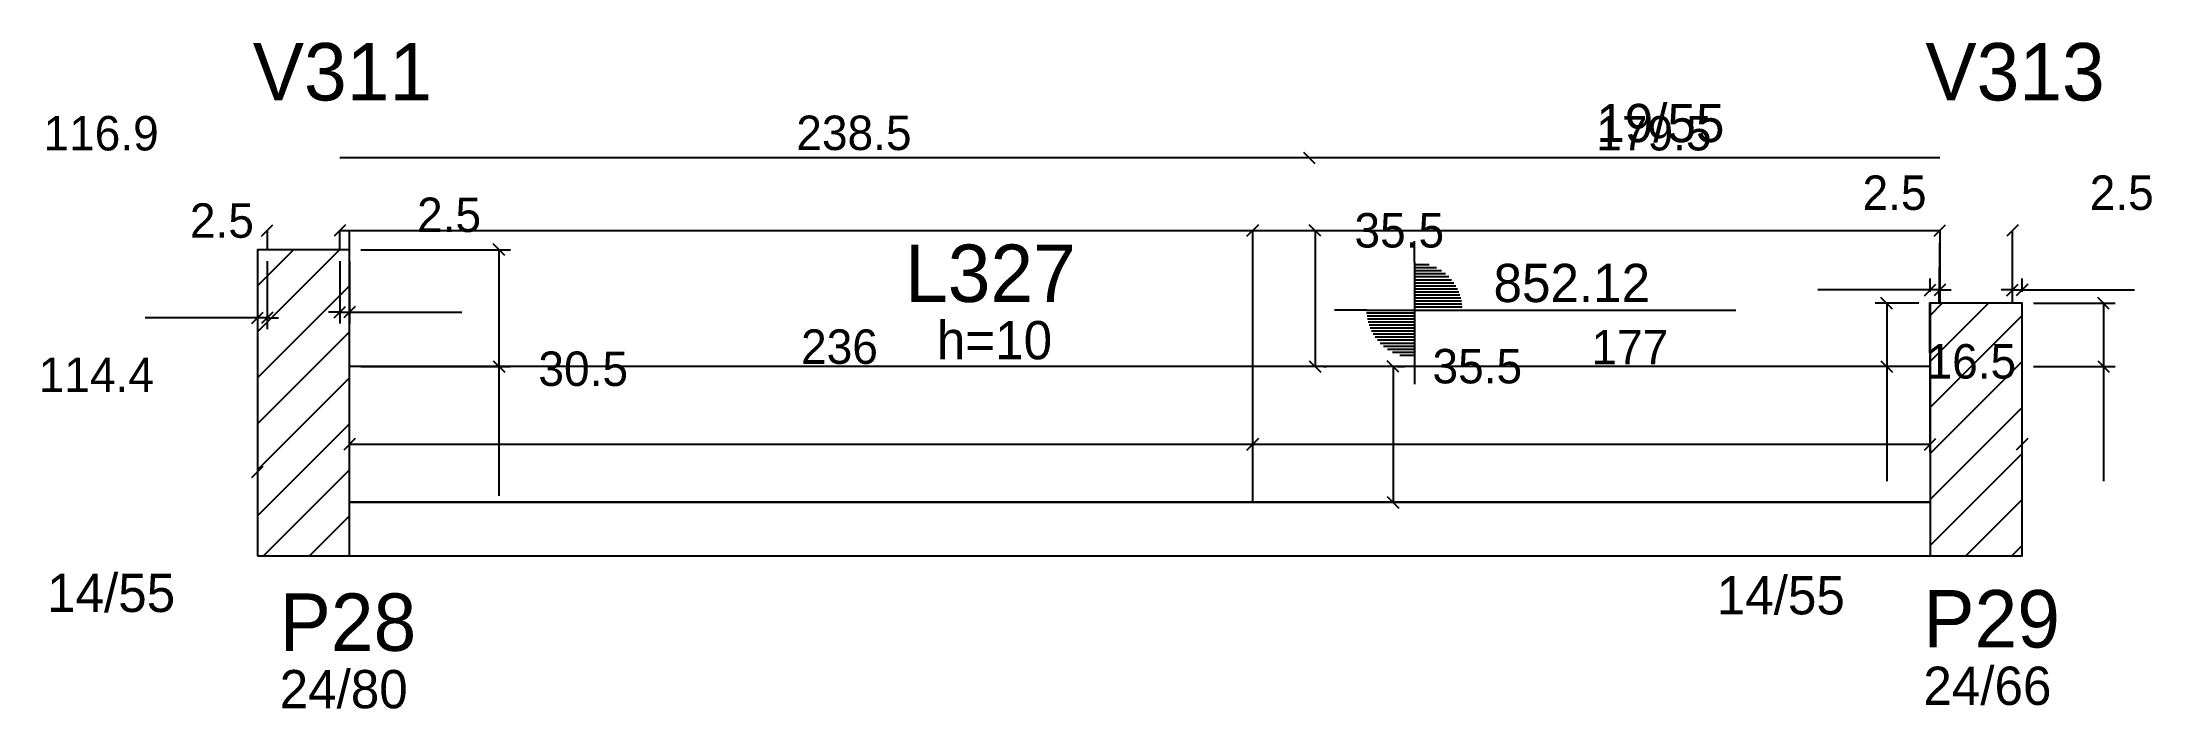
# Model space of a CAD drawing. Header units: metres. Extents: x 3089 to 3640, y 1524 to 1698.
import ezdxf

# ---------------------------------------------------------------- set-up
doc = ezdxf.new("R2010")
doc.units = ezdxf.units.M

msp = doc.modelspace()

# ---------------------------------------------------------------- linework, layer by layer
at = {"layer": '3', "color": 3}
for p, q in [((3145.57, 1634.53), (3154.97, 1643.94)), ((3145.57, 1622.51), (3166.99, 1643.94)), ((3447.83, 1640.68), (3447.83, 1646.19)), ((3447.83, 1640.68), (3447.83, 1615.68)), ((3447.83, 1640.08), (3451.68, 1640.08)), ((3447.83, 1639.28), (3453.58, 1639.28)), ((3447.83, 1638.49), (3454.9, 1638.49)), ((3447.83, 1637.7), (3455.94, 1637.7)), ((3145.57, 1610.49), (3169.57, 1634.49)), ((3447.83, 1636.91), (3456.78, 1636.91)), ((3447.83, 1636.11), (3457.49, 1636.11)), ((3447.83, 1635.32), (3458.09, 1635.32)), ((3447.83, 1634.53), (3458.6, 1634.53)), ((3447.83, 1633.73), (3459.03, 1633.73)), ((3447.83, 1632.94), (3459.39, 1632.94)), ((3447.83, 1632.15), (3459.68, 1632.15)), ((3435.33, 1628.18), (3426.9, 1628.18)), ((3435.33, 1628.18), (3460.33, 1628.18)), ((3447.83, 1627.39), (3435.33, 1627.39)), ((3447.83, 1626.6), (3435.43, 1626.6)), ((3447.83, 1631.36), (3459.92, 1631.36)), ((3447.83, 1630.56), (3460.1, 1630.56)), ((3447.83, 1629.77), (3460.23, 1629.77)), ((3447.83, 1628.98), (3460.33, 1628.98)), ((3460.33, 1628.18), (3531.75, 1628.18)), ((3582.57, 1614.74), (3597.76, 1629.94)), ((3582.57, 1626.76), (3585.74, 1629.94)), ((3582.57, 1602.72), (3606.57, 1626.72)), ((3145.57, 1598.47), (3169.57, 1622.47)), ((3447.83, 1625.81), (3435.56, 1625.81)), ((3447.83, 1625.01), (3435.74, 1625.01)), ((3447.83, 1624.22), (3435.97, 1624.22)), ((3447.83, 1623.43), (3436.27, 1623.43)), ((3447.83, 1622.63), (3436.63, 1622.63)), ((3447.83, 1621.84), (3437.06, 1621.84)), ((3447.83, 1621.05), (3437.56, 1621.05)), ((3447.83, 1620.26), (3438.16, 1620.26)), ((3447.83, 1619.46), (3438.87, 1619.46)), ((3447.83, 1618.67), (3439.72, 1618.67)), ((3447.83, 1617.88), (3440.76, 1617.88)), ((3447.83, 1617.08), (3442.08, 1617.08)), ((3447.83, 1616.29), (3443.98, 1616.29)), ((3447.83, 1615.68), (3447.83, 1608.82)), ((3145.57, 1586.45), (3169.57, 1610.45)), ((3582.57, 1590.7), (3606.57, 1614.7)), ((3145.57, 1574.43), (3169.57, 1598.43)), ((3582.57, 1578.68), (3606.57, 1602.68)), ((3582.57, 1566.66), (3606.57, 1590.66)), ((3147.1, 1563.94), (3169.57, 1586.41)), ((3169.57, 1577.94), (3582.57, 1577.94)), ((3591.87, 1563.94), (3606.57, 1578.64)), ((3159.12, 1563.94), (3169.57, 1574.39)), ((3603.89, 1563.94), (3606.57, 1566.62)), ((3169.57, 1563.94), (3582.57, 1563.94))]:
    msp.add_line(p, q, dxfattribs=at)
for points in [[(3585.07, 1667.94), (3167.07, 1667.94)], [(3148.07, 1648.94), (3148.07, 1643.94)], [(3167.07, 1648.94), (3585.07, 1648.94)], [(3167.07, 1643.94), (3167.07, 1648.94)], [(3585.07, 1648.94), (3585.07, 1629.94)], [(3604.07, 1629.94), (3604.07, 1648.94)]]:
    msp.add_lwpolyline(points, dxfattribs=at)
at = {"layer": '7', "color": 7}
for points in [[(3145.57, 1563.94), (3169.57, 1563.94), (3169.57, 1643.94), (3145.57, 1643.94), (3145.57, 1563.94)], [(3582.57, 1563.94), (3606.57, 1563.94), (3606.57, 1629.94), (3582.57, 1629.94), (3582.57, 1563.94)]]:
    msp.add_lwpolyline(points, dxfattribs=at)
at = {"layer": 'Painéis'}
for p, q in [((3418.83, 1669.44), (3421.83, 1666.44)), ((3146.57, 1647.44), (3149.57, 1650.44)), ((3168.57, 1650.44), (3165.57, 1647.44)), ((3407.07, 1650.44), (3404.07, 1647.44)), ((3404.07, 1647.44), (3407.07, 1650.44)), ((3423.35, 1647.44), (3420.35, 1650.44)), ((3583.57, 1647.44), (3586.57, 1650.44)), ((3605.57, 1650.44), (3602.57, 1647.44)), ((3210.13, 1642.44), (3207.13, 1645.44)), ((3581.07, 1631.92), (3584.07, 1634.92)), ((3586.57, 1634.92), (3583.57, 1631.92)), ((3602.57, 1631.92), (3605.57, 1634.92)), ((3608.07, 1634.92), (3605.07, 1631.92)), ((3144.07, 1624.65), (3147.07, 1627.65)), ((3149.57, 1627.65), (3146.57, 1624.65)), ((3165.57, 1626.14), (3168.57, 1629.14)), ((3171.07, 1629.14), (3168.07, 1626.14)), ((3572.71, 1628.44), (3569.71, 1631.44)), ((3629.37, 1628.44), (3626.37, 1631.44)), ((3207.13, 1614.94), (3210.13, 1611.94)), ((3420.35, 1614.94), (3423.35, 1611.94)), ((3443.73, 1611.94), (3440.73, 1614.94)), ((3569.71, 1614.94), (3572.71, 1611.94)), ((3626.37, 1614.94), (3629.37, 1611.94)), ((3171.07, 1594.6), (3168.07, 1591.6)), ((3404.07, 1591.6), (3407.07, 1594.6)), ((3407.07, 1594.6), (3404.07, 1591.6)), ((3581.07, 1591.6), (3584.07, 1594.6)), ((3608.07, 1594.6), (3605.07, 1591.6)), ((3144.07, 1584.39), (3147.07, 1587.39)), ((3440.73, 1579.44), (3443.73, 1576.44))]:
    msp.add_line(p, q, dxfattribs=at)
at = {"layer": 'Painéis', "color": 4}
for p, q in [((3167.07, 1648.94), (3405.57, 1648.94)), ((3405.57, 1648.94), (3585.07, 1648.94)), ((3421.85, 1648.94), (3421.85, 1613.44)), ((3424.1, 1648.94), (3424.85, 1648.94)), ((3172.57, 1643.94), (3211.63, 1643.94)), ((3208.63, 1643.94), (3208.63, 1613.44)), ((3145.57, 1640.94), (3145.57, 1623.15)), ((3148.07, 1640.94), (3148.07, 1623.15)), ((3167.07, 1640.94), (3167.07, 1624.64)), ((3169.57, 1640.94), (3169.57, 1624.64)), ((3582.57, 1633.42), (3553.21, 1633.42)), ((3582.57, 1632.94), (3582.57, 1636.42)), ((3585.07, 1633.42), (3582.57, 1633.42)), ((3585.07, 1632.94), (3585.07, 1636.42)), ((3585.07, 1633.42), (3588.07, 1633.42)), ((3604.07, 1633.42), (3601.07, 1633.42)), ((3604.07, 1632.94), (3604.07, 1636.42)), ((3604.07, 1633.42), (3606.57, 1633.42)), ((3606.57, 1632.94), (3606.57, 1636.42)), ((3606.57, 1633.42), (3635.92, 1633.42)), ((3145.57, 1626.15), (3116.21, 1626.15)), ((3148.07, 1626.15), (3145.57, 1626.15)), ((3148.07, 1626.15), (3151.07, 1626.15)), ((3167.07, 1627.64), (3164.07, 1627.64)), ((3167.07, 1627.64), (3169.57, 1627.64)), ((3169.57, 1627.64), (3198.92, 1627.64)), ((3579.57, 1629.94), (3568.21, 1629.94)), ((3571.21, 1629.94), (3571.21, 1613.44)), ((3609.57, 1629.94), (3630.87, 1629.94)), ((3627.87, 1629.94), (3627.87, 1613.44)), ((3172.57, 1613.44), (3211.63, 1613.44)), ((3208.63, 1613.44), (3208.63, 1579.61)), ((3424.1, 1613.44), (3424.85, 1613.44)), ((3442.23, 1613.44), (3442.23, 1577.94)), ((3443.34, 1613.44), (3445.23, 1613.44)), ((3579.57, 1613.44), (3568.21, 1613.44)), ((3571.21, 1613.44), (3571.21, 1583.47)), ((3609.57, 1613.44), (3630.87, 1613.44)), ((3627.87, 1613.44), (3627.87, 1583.47)), ((3169.57, 1593.1), (3405.57, 1593.1)), ((3405.57, 1593.1), (3582.57, 1593.1)), ((3443.34, 1577.94), (3445.23, 1577.94))]:
    msp.add_line(p, q, dxfattribs=at)
at = {"layer": 'Painéis', "color": 200}
for p, q in [((3405.57, 1577.94), (3405.57, 1648.94)), ((3582.57, 1613.44), (3169.57, 1613.44))]:
    msp.add_line(p, q, dxfattribs=at)
at = {"layer": 'REAPROVEITAMENTO', "color": 251}
msp.add_lwpolyline([(3584.87, 1629.94), (3582.37, 1629.94), (3582.57, 1577.94), (3169.57, 1577.94), (3169.57, 1648.94), (3585.07, 1648.94), (3584.87, 1629.94)], dxfattribs=at)

# ---------------------------------------------------------------- texts
at = {"layer": '3', "color": 3}
for s, p in [('19/55', (3495.34, 1672.04)), ('852.12', (3468.49, 1630.25)), ('h=10', (3323.04, 1615.3)), ('14/55', (3090.58, 1549.28)), ('14/55', (3526.81, 1548.65)), ('24/80', (3151.34, 1524.12)), ('24/66', (3580.78, 1525))]:
    msp.add_text(s, height=10, dxfattribs=at).set_placement(p)
at = {"layer": '4', "color": 4}
for s, p in [('V311', (3144.32, 1682.94)), ('V313', (3581.32, 1682.94)), ('L327', (3314.73, 1630.28)), ('P28', (3151.34, 1539.12)), ('P29', (3580.78, 1540))]:
    msp.add_text(s, height=15, dxfattribs=at).set_placement(p)
at = {"layer": 'Painéis', "color": 240}
for s, p in [('116.9', (3089.63, 1669.88)), ('238.5', (3286.32, 1669.98)), ('179.5', (3495.32, 1669.88)), ('2.5', (3564.89, 1654.34)), ('2.5', (3624.24, 1654.34)), ('2.5', (3127.89, 1647.06)), ('2.5', (3187.24, 1648.56)), ('35.5', (3432.15, 1644.51)), ('236', (3287.57, 1614.11)), ('177', (3494.07, 1613.98)), ('114.4', (3088.38, 1606.77)), ('30.5', (3218.94, 1608.34)), ('35.5', (3452.53, 1609.01)), ('16.5', (3581.61, 1610.27))]:
    msp.add_text(s, height=9, dxfattribs=at).set_placement(p)

doc.saveas('drawing.dxf')
